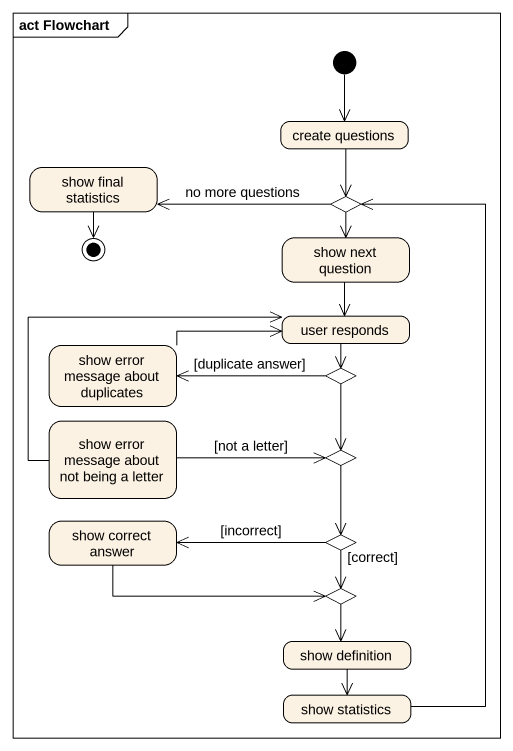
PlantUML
@startuml
mainframe act Flowchart
hide empty description
state "show final statistics" as show_final_statistics
state "create questions" as create_questions
state choice1 <<choice>>
state "show next question" as show_next_question
state "show error message about duplicates" as show_error_message_about
state "user responds" as user_responds
state choice2 <<choice>>
state "show error message about not being a letter" as show_error_message_about_2
state choice3 <<choice>>
state "show correct answer" as show_correct_answer
state choice4 <<choice>>
state choice5 <<choice>>
state "show definition" as show_definition
state "show statistics" as show_statistics
[*] --> create_questions
create_questions --> choice1
choice1 -left-> show_final_statistics : no more questions
choice1 --> show_next_question
show_next_question --> user_responds
show_error_message_about -right-> user_responds
user_responds --> choice2
choice2 -left-> show_error_message_about : [duplicate answer]
choice2 --> choice3
show_error_message_about_2 -right-> user_responds
show_error_message_about_2 -right-> choice3 : [not a letter]
choice3 --> choice4
show_correct_answer -right-> choice5
choice4 -left-> show_correct_answer : [incorrect]
choice4 --> choice5 : [correct]
choice5 --> show_definition
show_definition --> show_statistics
show_statistics -up-> choice1
show_final_statistics --> [*]
@enduml
